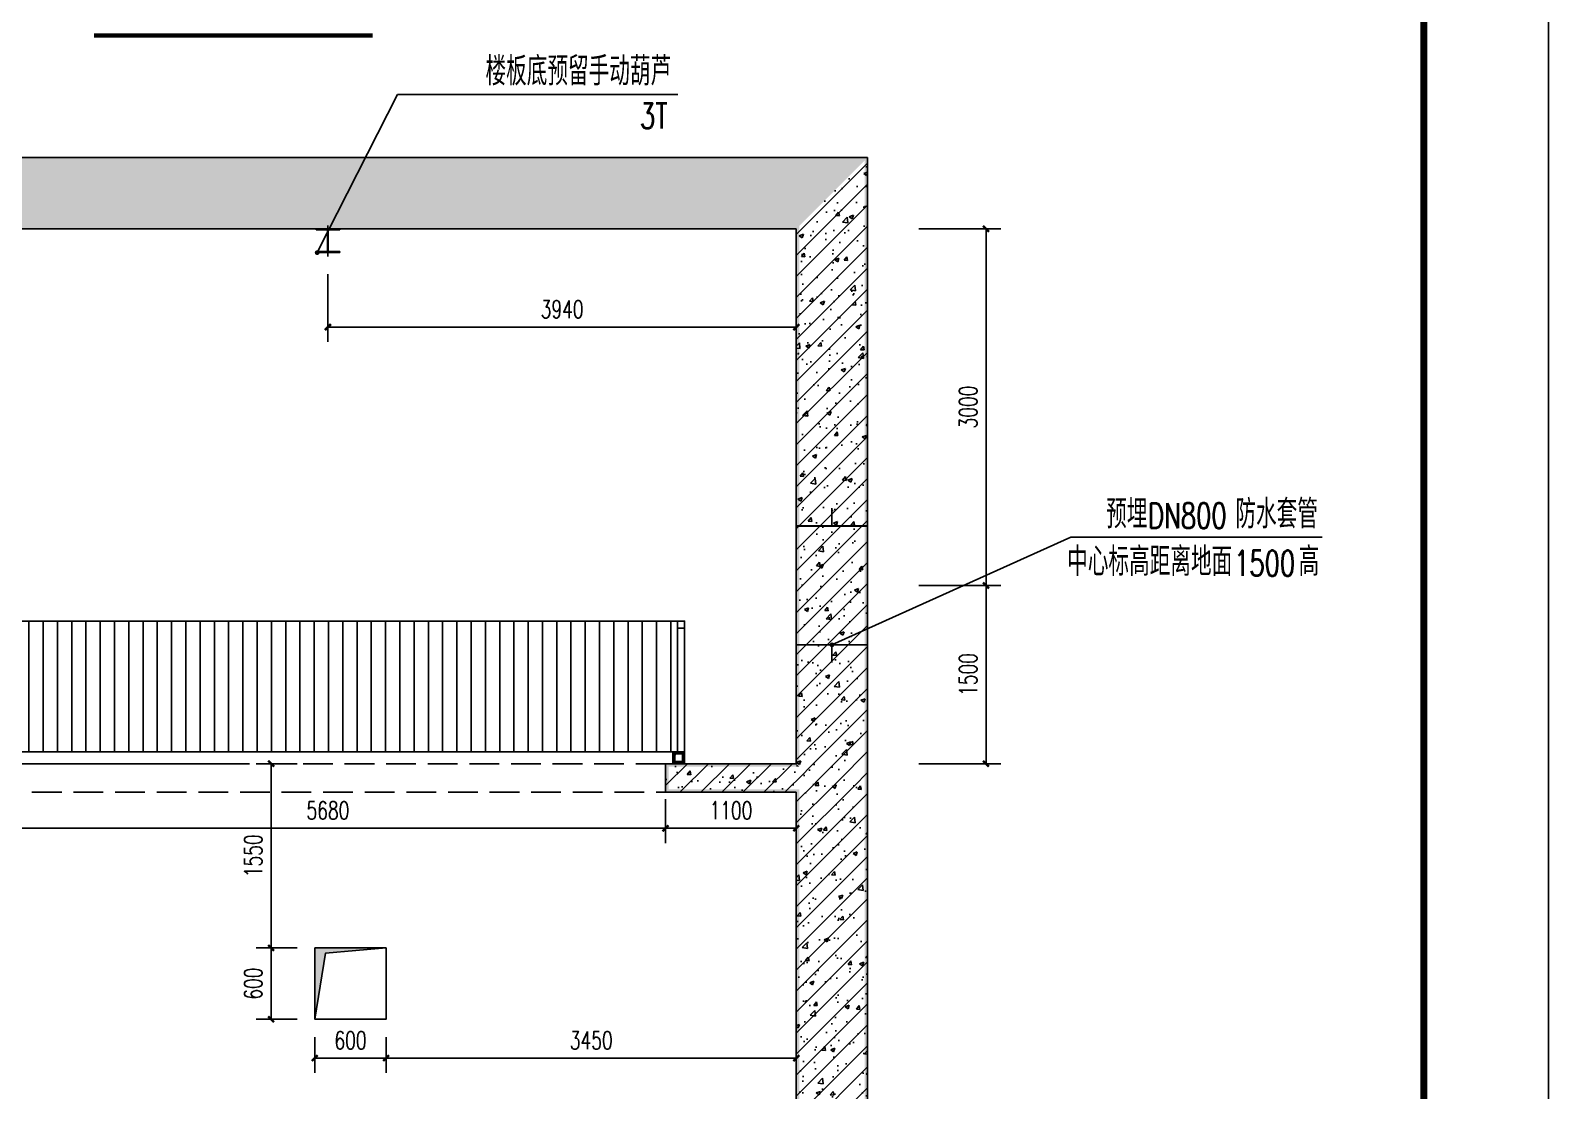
# Model space of a CAD drawing. Extents: x 45837 to 287007, y -98586 to 328021.
# Drawn here: x 75115 to 87887, y -62999 to -54080 of the extents above; entities that cross this region are included whole.
import ezdxf

# ---------------------------------------------------------------- set-up
doc = ezdxf.new("R2010")
doc.units = 0
doc.header["$LTSCALE"] = 1000
doc.header["$MEASUREMENT"] = 0
doc.linetypes.add('DASH', pattern=[0.35, 0.25, -0.1])
for name, color, linetype in [('COLUMN', 9, 'Continuous'), ('DIM_LEAD', 3, 'Continuous'), ('DIM_SYMB', 3, 'Continuous'), ('DOTE', 1, 'Continuous'), ('HIDE_B', 7, 'Continuous'), ('PUB_DIM', 3, 'Continuous'), ('PUB_HATCH', 8, 'Continuous'), ('PUB_TEXT', 7, 'Continuous'), ('PUB_WALL', 9, 'Continuous'), ('WALL', 9, 'Continuous'), ('WINDOW', 4, 'Continuous'), ('图框', 7, 'Continuous')]:
    doc.layers.add(name, color=color, linetype=linetype)
doc.styles.add('_TCH_DIM', font='SIMPLEX', dxfattribs={"bigfont": 'GBCBIG'})
doc.styles.add('DIM_FONT', font='SIMPLEX', dxfattribs={"width": 0.7, "bigfont": 'GBCBIG'})
doc.dimstyles.new('DIMN50', dxfattribs={"dimscale": 0.5, "dimtxt": 300, "dimasz": 100, "dimexe": 250, "dimexo": 300, "dimgap": 150, "dimtad": 1, "dimdec": 0, "dimzin": 0, "dimdsep": 46, "dimtxsty": 'DIM_FONT', "dimblk": 'ARCHTICK', "dimcen": 0.09, "dimclrt": 7, "dimazin": 2, "dimtfac": 1, "dimtdec": 0, "dimtix": 1, "dimtmove": 2, "dimatfit": 3, "dimldrblk": 'ARCHTICK', "dimfxl": 0, "dimtolj": 1, "dimtzin": 0, "dimarcsym": 0})
pattern_1 = [(45, (0, 0), (-88.38835, 88.38835), []), (50, (0, 0), (358.6301, -31.3761), [37.5, -412.5]), (355, (0, 0), (-69.3757, 376.0961), [30, -330]), (100.4514, (29.9, -2.6), (289.2547, 344.7198), [31.8701, -350.571]), (46.1842, (0, 100), (533.6205, -82.7595), [56.25, -618.75]), (96.6356, (44.47, 93.1), (467.3314, 487.059), [47.8051, -525.8565]), (351.1842, (0, 100), (467.331, 487.0593), [45, -495]), (21, (50, 75), (298.4535, -201.30945), [37.5, -412.5]), (326, (50, 75), (121.6577, 362.575), [30, -330]), (71.4514, (74.87, 58.22), (420.1113, 161.2652), [31.8701, -350.571]), (37.5, (0, 0), (6.07993, 166.44693), [0, -326, 0, -335, 0, -331.25]), (7.5, (0, 0), (131.53477, 197.20586), [0, -191, 0, -318.5, 0, -126.25]), (327.5, (-111.5, 0), (266.91122, -11.27744), [0, -125, 0, -390, 0, -517.5]), (317.5, (-161.5, 0), (291.5931, 50.0525), [0, -162.5, 0, -259, 0, -367.5])]

# ---------------------------------------------------------------- blocks, each defined once
blk = doc.blocks.new('_ArchTick')
at = {"color": 0, "linetype": 'ByBlock', "const_width": 0.4}
blk.add_lwpolyline([(-0.5, -0.5), (0.5, 0.5)], dxfattribs=at)
blk = doc.blocks.new('*D253')
at = {"layer": 'Defpoints', "color": 0}
for p in [(77140, -61799), (77508, -61799), (77508, -62399)]:
    blk.add_point(p, dxfattribs=at)
at = {"layer": 'PUB_DIM', "color": 0, "lineweight": -2}
for p, q in [((77358, -61799), (77015, -61799)), ((77140, -62399), (77140, -61799)), ((77358, -62399), (77015, -62399))]:
    blk.add_line(p, q, dxfattribs=at)
at = {"layer": 'PUB_DIM', "color": 0, "lineweight": -2, "xscale": 50, "yscale": 50, "zscale": 50}
for p, rotation in [((77140, -61799), 90), ((77140, -62399), 270)]:
    blk.add_blockref('_ArchTick', p, dxfattribs=dict(at, rotation=rotation))
at = {"layer": 'PUB_DIM', "color": 7, "insert": (76990, -62099), "char_height": 150, "attachment_point": 5, "rotation": 90, "style": 'DIM_FONT'}
blk.add_mtext('\\A1;600', dxfattribs=at)
blk = doc.blocks.new('*D254')
at = {"layer": 'Defpoints', "color": 0}
for p in [(77140, -60249), (77508, -60249), (77508, -61799)]:
    blk.add_point(p, dxfattribs=at)
at = {"layer": 'PUB_DIM', "color": 0, "lineweight": -2}
for p, q in [((77358, -60249), (77015, -60249)), ((77140, -61799), (77140, -60249)), ((77358, -61799), (77015, -61799))]:
    blk.add_line(p, q, dxfattribs=at)
at = {"layer": 'PUB_DIM', "color": 0, "lineweight": -2, "xscale": 50, "yscale": 50, "zscale": 50}
for p, rotation in [((77140, -60249), 90), ((77140, -61799), 270)]:
    blk.add_blockref('_ArchTick', p, dxfattribs=dict(at, rotation=rotation))
at = {"layer": 'PUB_DIM', "color": 7, "insert": (76990, -61024), "char_height": 150, "attachment_point": 5, "rotation": 90, "style": 'DIM_FONT'}
blk.add_mtext('\\A1;1550', dxfattribs=at)
blk = doc.blocks.new('*D255')
at = {"layer": 'Defpoints', "color": 0}
for p in [(77508, -62399), (78108, -62399), (78108, -62726)]:
    blk.add_point(p, dxfattribs=at)
at = {"layer": 'PUB_DIM', "color": 0, "lineweight": -2}
for p, q in [((77508, -62549), (77508, -62851)), ((78108, -62549), (78108, -62851)), ((77508, -62726), (78108, -62726))]:
    blk.add_line(p, q, dxfattribs=at)
at = {"layer": 'PUB_DIM', "color": 0, "lineweight": -2, "xscale": 50, "yscale": 50, "zscale": 50, "rotation": 180}
blk.add_blockref('_ArchTick', (77508, -62726), dxfattribs=at)
at = {"layer": 'PUB_DIM', "color": 0, "lineweight": -2, "xscale": 50, "yscale": 50, "zscale": 50}
blk.add_blockref('_ArchTick', (78108, -62726), dxfattribs=at)
at = {"layer": 'PUB_DIM', "color": 7, "insert": (77808, -62576), "char_height": 150, "attachment_point": 5, "style": 'DIM_FONT'}
blk.add_mtext('\\A1;600', dxfattribs=at)
blk = doc.blocks.new('*D256')
at = {"layer": 'Defpoints', "color": 0}
for p in [(78108, -62399), (81558, -62399), (81558, -62726)]:
    blk.add_point(p, dxfattribs=at)
at = {"layer": 'PUB_DIM', "color": 0, "lineweight": -2}
for p, q in [((78108, -62549), (78108, -62851)), ((81558, -62549), (81558, -62851)), ((78108, -62726), (81558, -62726))]:
    blk.add_line(p, q, dxfattribs=at)
at = {"layer": 'PUB_DIM', "color": 0, "lineweight": -2, "xscale": 50, "yscale": 50, "zscale": 50, "rotation": 180}
blk.add_blockref('_ArchTick', (78108, -62726), dxfattribs=at)
at = {"layer": 'PUB_DIM', "color": 0, "lineweight": -2, "xscale": 50, "yscale": 50, "zscale": 50}
blk.add_blockref('_ArchTick', (81558, -62726), dxfattribs=at)
at = {"layer": 'PUB_DIM', "color": 7, "insert": (79833, -62576), "char_height": 150, "attachment_point": 5, "style": 'DIM_FONT'}
blk.add_mtext('\\A1;3450', dxfattribs=at)
blk = doc.blocks.new('*D274')
at = {"layer": 'Defpoints', "color": 0}
for p in [(82440, -55749), (83154, -55749), (82440, -58749)]:
    blk.add_point(p, dxfattribs=at)
at = {"layer": 'PUB_DIM', "color": 0, "lineweight": -2}
for p, q in [((82590, -55749), (83279, -55749)), ((83154, -58749), (83154, -55749)), ((82590, -58749), (83279, -58749))]:
    blk.add_line(p, q, dxfattribs=at)
at = {"layer": 'PUB_DIM', "color": 0, "lineweight": -2, "xscale": 50, "yscale": 50, "zscale": 50}
for p, rotation in [((83154, -55749), 90), ((83154, -58749), 270)]:
    blk.add_blockref('_ArchTick', p, dxfattribs=dict(at, rotation=rotation))
at = {"layer": 'PUB_DIM', "color": 7, "insert": (83004, -57249), "char_height": 150, "attachment_point": 5, "rotation": 90, "style": 'DIM_FONT'}
blk.add_mtext('\\A1;3000', dxfattribs=at)
blk = doc.blocks.new('*D275')
at = {"layer": 'Defpoints', "color": 0}
for p in [(82440, -58749), (83154, -58749), (82440, -60249)]:
    blk.add_point(p, dxfattribs=at)
at = {"layer": 'PUB_DIM', "color": 0, "lineweight": -2}
for p, q in [((82590, -58749), (83279, -58749)), ((83154, -60249), (83154, -58749)), ((82590, -60249), (83279, -60249))]:
    blk.add_line(p, q, dxfattribs=at)
at = {"layer": 'PUB_DIM', "color": 0, "lineweight": -2, "xscale": 50, "yscale": 50, "zscale": 50}
for p, rotation in [((83154, -58749), 90), ((83154, -60249), 270)]:
    blk.add_blockref('_ArchTick', p, dxfattribs=dict(at, rotation=rotation))
at = {"layer": 'PUB_DIM', "color": 7, "insert": (83004, -59499), "char_height": 150, "attachment_point": 5, "rotation": 90, "style": 'DIM_FONT'}
blk.add_mtext('\\A1;1500', dxfattribs=at)
blk = doc.blocks.new('*D276')
at = {"layer": 'Defpoints', "color": 0}
for p in [(77618, -55981), (81558, -55981), (81558, -56576)]:
    blk.add_point(p, dxfattribs=at)
at = {"layer": 'PUB_DIM', "color": 0, "lineweight": -2}
for p, q in [((77618, -56131), (77618, -56701)), ((81558, -56131), (81558, -56701)), ((77618, -56576), (81558, -56576))]:
    blk.add_line(p, q, dxfattribs=at)
at = {"layer": 'PUB_DIM', "color": 0, "lineweight": -2, "xscale": 50, "yscale": 50, "zscale": 50, "rotation": 180}
blk.add_blockref('_ArchTick', (77618, -56576), dxfattribs=at)
at = {"layer": 'PUB_DIM', "color": 0, "lineweight": -2, "xscale": 50, "yscale": 50, "zscale": 50}
blk.add_blockref('_ArchTick', (81558, -56576), dxfattribs=at)
at = {"layer": 'PUB_DIM', "color": 7, "insert": (79588, -56426), "char_height": 150, "attachment_point": 5, "style": 'DIM_FONT'}
blk.add_mtext('\\A1;3940', dxfattribs=at)
blk = doc.blocks.new('*D277')
at = {"layer": 'Defpoints', "color": 0}
for p in [(80458, -60397), (81558, -60397), (81558, -60792)]:
    blk.add_point(p, dxfattribs=at)
at = {"layer": 'PUB_DIM', "color": 0, "lineweight": -2}
for p, q in [((80458, -60547), (80458, -60917)), ((81558, -60547), (81558, -60917)), ((80458, -60792), (81558, -60792))]:
    blk.add_line(p, q, dxfattribs=at)
at = {"layer": 'PUB_DIM', "color": 0, "lineweight": -2, "xscale": 50, "yscale": 50, "zscale": 50, "rotation": 180}
blk.add_blockref('_ArchTick', (80458, -60792), dxfattribs=at)
at = {"layer": 'PUB_DIM', "color": 0, "lineweight": -2, "xscale": 50, "yscale": 50, "zscale": 50}
blk.add_blockref('_ArchTick', (81558, -60792), dxfattribs=at)
at = {"layer": 'PUB_DIM', "color": 7, "insert": (81008, -60642), "char_height": 150, "attachment_point": 5, "style": 'DIM_FONT'}
blk.add_mtext('\\A1;1100', dxfattribs=at)
blk = doc.blocks.new('*D278')
at = {"layer": 'Defpoints', "color": 0}
for p in [(74778, -60397), (80458, -60397), (80458, -60792)]:
    blk.add_point(p, dxfattribs=at)
at = {"layer": 'PUB_DIM', "color": 0, "lineweight": -2}
for p, q in [((74778, -60547), (74778, -60917)), ((80458, -60547), (80458, -60917)), ((74778, -60792), (80458, -60792))]:
    blk.add_line(p, q, dxfattribs=at)
at = {"layer": 'PUB_DIM', "color": 0, "lineweight": -2, "xscale": 50, "yscale": 50, "zscale": 50, "rotation": 180}
blk.add_blockref('_ArchTick', (74778, -60792), dxfattribs=at)
at = {"layer": 'PUB_DIM', "color": 0, "lineweight": -2, "xscale": 50, "yscale": 50, "zscale": 50}
blk.add_blockref('_ArchTick', (80458, -60792), dxfattribs=at)
at = {"layer": 'PUB_DIM', "color": 7, "insert": (77618, -60642), "char_height": 150, "attachment_point": 5, "style": 'DIM_FONT'}
blk.add_mtext('\\A1;5680', dxfattribs=at)

msp = doc.modelspace()

# ---------------------------------------------------------------- hatches: boundary and pattern name
h = msp.add_hatch()
h.set_pattern_fill('玻璃', color=256, scale=100, angle=90, style=0)
h.set_pattern_definition([(90, (3582.8, -2814.17), (-120, 7e-15), [])])
h.paths.add_polyline_path([(80558.5, -60149.1), (80558.5, -59049.1), (74678, -59049.1), (74678, -60149.1)])
h = msp.add_hatch(color=256)
h.dxf.hatch_style = 1
h.paths.add_polyline_path([(77599, -61842.4), (78108, -61799.1), (77508, -61799.1), (77508, -62399.1)])
at = {"layer": 'PUB_HATCH'}
h = msp.add_hatch(dxfattribs=at)
h.set_pattern_fill('钢筋混凝土', color=256, scale=50, style=0)
h.set_pattern_definition(pattern_1)
h.paths.add_polyline_path([(81558, -55749.1), (82158, -55149.1), (70958, -55149.1), (71558, -55749.1)])
h = msp.add_hatch(dxfattribs=at)
h.set_pattern_fill('钢筋混凝土', color=256, scale=50, style=0)
h.set_pattern_definition(pattern_1)
h.paths.add_polyline_path([(82158, -55149.1), (81558, -55749.1), (81558, -60249.1), (81583, -60274.1), (82133, -60464.1), (82158, -60489.1)])
h = msp.add_hatch(dxfattribs=at)
h.set_pattern_fill('金属', color=256, scale=50, style=0)
h.set_pattern_definition([(45, (-274862.53, 14055.72), (-88.388348, 88.388348), []), (45, (-274803.6, 14055.72), (-88.388348, 88.388348), [])])
h.paths.add_polyline_path([(77620.9, -55936.1, 0.4142136), (77625.9, -55941.1), (77717.9, -55941.1), (77717.9, -55949.1), (77517.9, -55949.1), (77517.9, -55941.1), (77609.9, -55941.1, 0.4142136), (77614.9, -55936.1), (77614.9, -55762.1, 0.4142136), (77609.9, -55757.1), (77517.9, -55757.1), (77517.9, -55749.1), (77717.9, -55749.1), (77717.9, -55757.1), (77625.9, -55757.1, 0.4142136), (77620.9, -55762.1)])
h = msp.add_hatch(dxfattribs=at)
h.set_pattern_fill('钢筋混凝土', color=256, scale=50, style=0)
h.set_pattern_definition(pattern_1)
h.paths.add_polyline_path([(80518.5, -60249.1), (80618.5, -60249.1), (80618.5, -60149.1), (80518.5, -60149.1)])
h = msp.add_hatch(dxfattribs=at)
h.set_pattern_fill('钢筋混凝土', color=256, scale=50, style=0)
h.set_pattern_definition(pattern_1)
h.paths.add_polyline_path([(81558, -60274.1), (81558, -60249.1), (80458.5, -60249.1), (80458.5, -60489.1), (81558, -60489.1), (81583, -60464.1), (81758, -60409.1)])
h = msp.add_hatch(dxfattribs=at)
h.set_pattern_fill('钢筋混凝土', color=256, scale=50, style=0)
h.set_pattern_definition(pattern_1)
h.paths.add_polyline_path([(81758, -60409.1), (82133, -60464.1), (81583, -60274.1), (81558, -60249.1), (81558, -60274.1)])
h = msp.add_hatch(dxfattribs=at)
h.set_pattern_fill('钢筋混凝土', color=256, scale=50, style=0)
h.set_pattern_definition(pattern_1)
h.paths.add_polyline_path([(81758, -60409.1), (81583, -60464.1), (81558, -60489.1), (81558, -64249.1), (81583, -64274.1), (81758, -64349.1), (82133, -64274.1), (82158, -64249.1), (82158, -60489.1), (82133, -60464.1)])
at = {"layer": 'PUB_WALL'}
for points in [[(82158, -55149.1), (70958, -55149.1), (70983, -55174.1), (82133, -55174.1)], [(82158, -55149.1), (82158, -60489.1), (82133, -60464.1), (82133, -55174.1)], [(81558, -55749.1), (71558, -55749.1), (71533, -55724.1), (81583, -55724.1)], [(81558, -55749.1), (81558, -60249.1), (81583, -60274.1), (81583, -55724.1)], [(80518.5, -60249.1), (80518.5, -60149.1), (80543.5, -60149.1), (80543.5, -60249.1)], [(80518.5, -60149.1), (80618.5, -60149.1), (80618.5, -60174.1), (80518.5, -60174.1)], [(80618.5, -60249.1), (80618.5, -60149.1), (80593.5, -60149.1), (80593.5, -60249.1)], [(81558, -60249.1), (80458.5, -60249.1), (80483.5, -60274.1), (81558, -60274.1)], [(80458.5, -60249.1), (80458.5, -60489.1), (80483.5, -60464.1), (80483.5, -60274.1)], [(80518.5, -60249.1), (80618.5, -60249.1), (80618.5, -60224.1), (80518.5, -60224.1)], [(81558, -60249.1), (81558, -60249.1), (81583, -60274.1), (81558, -60274.1)], [(80458.5, -60489.1), (81558, -60489.1), (81583, -60464.1), (80483.5, -60464.1)], [(81558, -60489.1), (81558, -64249.1), (81583, -64274.1), (81583, -60464.1)], [(82158, -60489.1), (82158, -64249.1), (82133, -64274.1), (82133, -60464.1)]]:
    msp.add_hatch(color=256, dxfattribs=at).paths.add_polyline_path(points)

# ---------------------------------------------------------------- linework, layer by layer
for p, q in [((80558.5, -59049.1), (74618, -59049.1)), ((80618.5, -59109.1), (80558.5, -59109.1)), ((80558.5, -60149.1), (74678, -60149.1))]:
    msp.add_line(p, q)
at = {"linetype": 'DASH', "const_width": 15}
for points in [[(81858, -58099.1), (81858, -58249.1)], [(82158, -58249.1), (81558, -58249.1)], [(82158, -59249.1), (81558, -59249.1)], [(81858, -59249.1), (81858, -59399.1)]]:
    msp.add_lwpolyline(points, dxfattribs=at)
for points in [[(80558.5, -60149.1), (80558.5, -59049.1), (80618.5, -59049.1), (80618.5, -60149.1)], [(74868.1, -60249.1), (74868.1, -60249.1), (76808.1, -60249.1)], [(78108, -61799.1), (77599, -61842.4), (77508, -62399.1)]]:
    msp.add_lwpolyline(points)
msp.add_lwpolyline([(77508, -61799.1), (78108, -61799.1), (78108, -62399.1), (77508, -62399.1)], close=True)
at = {"layer": 'COLUMN'}
for p, q in [((77517.9, -55757.1), (77517.9, -55749.1)), ((77517.9, -55749.1), (77717.9, -55749.1)), ((77609.9, -55757.1), (77517.9, -55757.1)), ((77614.9, -55936.1), (77614.9, -55762.1)), ((77620.9, -55762.1), (77620.9, -55936.1)), ((77717.9, -55757.1), (77625.9, -55757.1)), ((77717.9, -55749.1), (77717.9, -55757.1)), ((77517.9, -55949.1), (77517.9, -55941.1)), ((77517.9, -55941.1), (77609.9, -55941.1)), ((77625.9, -55941.1), (77717.9, -55941.1)), ((77717.9, -55941.1), (77717.9, -55949.1)), ((77717.9, -55949.1), (77517.9, -55949.1))]:
    msp.add_line(p, q, dxfattribs=at)
for centre, start, end in [((77609.9, -55762.1), 0, 90), ((77625.9, -55762.1), 90, 180), ((77609.9, -55936.1), 270, 0), ((77625.9, -55936.1), 180, 270)]:
    msp.add_arc(centre, 5, start, end, dxfattribs=at)
at = {"layer": 'DIM_LEAD'}
for p, q in [((77527.9, -55949.7), (78202.9, -54618.6)), ((78202.9, -54618.6), (80560.9, -54618.6)), ((81858, -59249.1), (83867.7, -58344)), ((83867.7, -58344), (85981.1, -58344))]:
    msp.add_line(p, q, dxfattribs=at)
at = {"layer": 'DIM_LEAD', "const_width": 20}
for points in [[(77523.4, -55958.7, 1), (77532.4, -55940.8, 1)], [(81848.9, -59253.2, 1), (81867.1, -59245, 1)]]:
    msp.add_lwpolyline(points, format="xyb", close=True, dxfattribs=at)
at = {"layer": 'DIM_SYMB', "const_width": 35}
msp.add_lwpolyline([(75651.3, -54123.6), (77995.1, -54123.6)], dxfattribs=at)
at = {"layer": 'DOTE'}
msp.add_line((77617.9, -55980.8), (77617.9, -55720.9), dxfattribs=at)
at = {"layer": 'HIDE_B', "flags": 128}
msp.add_lwpolyline([(48837, -66886.1), (48837, -66886.1), (48837, -66886.1), (48837, -40186.1), (48837, -40186.1), (48837, -40186.1), (86837, -40186.1), (86837, -40186.1), (86837, -40186.1), (86837, -40186.1), (86837, -40186.1), (86837, -40186.1), (86837, -66886.1), (86837, -66886.1), (48837, -66886.1)], close=True, dxfattribs=at)
at = {"layer": 'WALL'}
for p, q in [((82158, -55149.1), (70958, -55149.1)), ((82158, -55149.1), (82158, -60489.1)), ((81558, -55749.1), (71558, -55749.1)), ((81558, -55749.1), (81558, -60249.1)), ((80518.5, -60249.1), (80518.5, -60149.1)), ((80518.5, -60149.1), (80618.5, -60149.1)), ((80618.5, -60249.1), (80618.5, -60149.1)), ((81558, -60249.1), (80458.5, -60249.1)), ((80458.5, -60249.1), (80458.5, -60489.1)), ((80518.5, -60249.1), (80618.5, -60249.1)), ((81558, -60249.1), (81558, -60249.1)), ((80458.5, -60489.1), (81558, -60489.1)), ((81558, -60489.1), (81558, -64249.1)), ((82158, -60489.1), (82158, -64249.1)), ((82158, -60489.1), (82158, -60489.1))]:
    msp.add_line(p, q, dxfattribs=at)
at = {"layer": 'WINDOW', "linetype": 'DASH'}
for p, q in [((80458.5, -60249.1), (74778.5, -60249.1)), ((74778.5, -60489.1), (80458.5, -60489.1))]:
    msp.add_line(p, q, dxfattribs=at)
at = {"layer": '图框', "linetype": 'Continuous'}
msp.add_lwpolyline([(87887, -68886.1), (87887, -39186.1)], dxfattribs=at)
at = {"layer": '图框', "linetype": 'Continuous', "const_width": 60}
msp.add_lwpolyline([(86837, -40186.1), (48837, -40186.1), (48837, -67886.1), (86837, -67886.1), (86837, -40186.1)], dxfattribs=at)

# ---------------------------------------------------------------- texts
at = {"layer": 'PUB_TEXT', "style": '_TCH_DIM'}
for s, height, p in [('楼板底预留手动葫芦', 241.13, (78943.4, -54543.6)), ('预埋', 241.13, (84165.1, -58269)), ('防水套管', 241.13, (85251.9, -58269)), ('中心标高距离地面', 241.13, (83836.7, -58669)), ('高', 241.1, (85783.8, -58669))]:
    msp.add_text(s, height=height, dxfattribs=at).set_placement(p)
at = {"layer": 'PUB_TEXT', "style": '_TCH_DIM', "width": 0.705882}
for s, p in [('3T', (80243.1, -54906.1)), ('DN800', (84516.1, -58269)), ('1500', (85240.9, -58669))]:
    msp.add_text(s, height=212.5, dxfattribs=at).set_placement(p)

# ---------------------------------------------------------------- dimensions: what is measured, and where the dimension line sits
at = {"layer": 'PUB_DIM'}
for p1, p2, distance, picture, middle in [((82440.1, -58749.1), (82440.1, -55749.1), -714.3, '*D274', (83004.5, -57249.1)), ((77617.9, -55980.8), (81558, -55980.8), -594.7, '*D276', (79588, -56425.5)), ((82440.1, -60249.1), (82440.1, -58749.1), -714.3, '*D275', (83004.5, -59499.1)), ((77508, -61799.1), (77508, -60249.1), 367.5, '*D254', (76990.5, -61024.1)), ((74778.5, -60397.4), (80458.5, -60397.4), -394.5, '*D278', (77618.5, -60641.9)), ((80458.4924, -60397.3714), (81558.0146, -60397.3714), -394.4842, '*D277', (81008.2535, -60641.8556)), ((77508, -62399.1), (77508, -61799.1), 367.5, '*D253', (76990.5, -62099.1)), ((77508, -62399.1), (78108, -62399.1), -327.3, '*D255', (77808, -62576.4)), ((78108, -62399.1), (81558, -62399.1), -327.3, '*D256', (79833, -62576.4))]:
    dim = msp.add_aligned_dim(p1=p1, p2=p2, distance=distance, dimstyle='DIMN50', dxfattribs=at)
    dim.commit()
    dim.dimension.update_dxf_attribs({"geometry": picture, "text_midpoint": middle})

doc.saveas('drawing.dxf')
